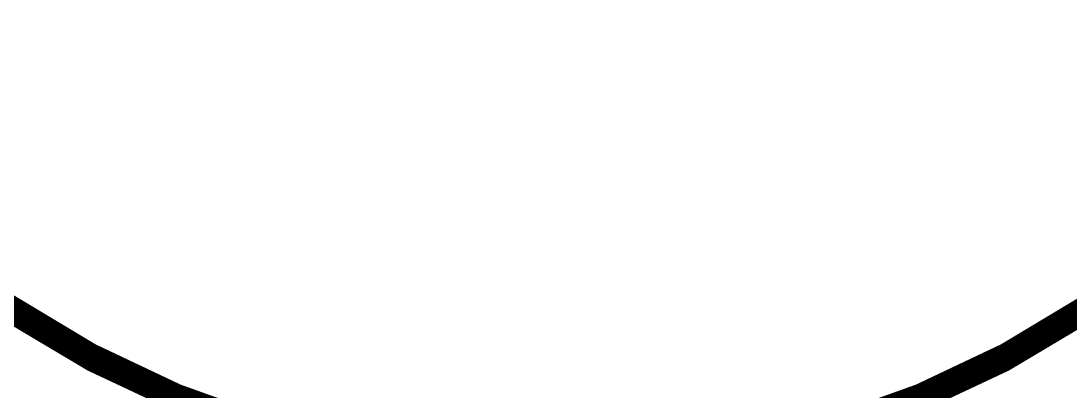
# Model space of a CAD drawing. Extents: x -30 to 92, y -59 to 43.
# Drawn here: x 9.37 to 19.78, y 12.72 to 16.39 of the extents above; entities that cross this region are included whole.
import ezdxf

# ---------------------------------------------------------------- set-up
doc = ezdxf.new("R2010")
doc.units = 0
for name, color, linetype in [('1', 12, 'CONTINUOUS'), ('16', 132, 'CONTINUOUS'), ('20', 53, 'CONTINUOUS'), ('21', 41, 'CONTINUOUS')]:
    doc.layers.add(name, color=color, linetype=linetype)

msp = doc.modelspace()

# ---------------------------------------------------------------- linework, layer by layer
at = {"layer": '1', "const_width": 0.2032}
for points in [[(14.605, 33.655, 2.4142), (26.67, 21.59)], [(0.254, 21.59, 0.4142), (14.605, 7.239)], [(14.605, 7.239, 0.4142), (28.956, 21.59)]]:
    msp.add_lwpolyline(points, format="xyb", dxfattribs=at)
at = {"layer": '16', "const_width": 0.2032}
for points in [[(0.2858, 21.5583, 0.4142), (14.605, 7.239)], [(14.605, 7.239, 0.4142), (28.9878, 21.6218)]]:
    msp.add_lwpolyline(points, format="xyb", dxfattribs=at)
at = {"layer": '20', "const_width": 0.2032}
for points in [[(10.795, 35.433, 0.762), (10.795, 7.747)], [(18.415, 7.747, 0.762), (18.415, 35.433)], [(5.715, 17.78, 0.6619), (23.495, 17.78)]]:
    msp.add_lwpolyline(points, format="xyb", dxfattribs=at)
at = {"layer": '21', "const_width": 0.2032}
for points in [[(14.605, 7.239, 1), (14.605, 35.941, 1), (14.605, 7.239)], [(14.605, 11.9631, 1), (14.605, 31.2169, 1), (14.605, 11.9631)]]:
    msp.add_lwpolyline(points, format="xyb", dxfattribs=at)

doc.saveas('drawing.dxf')
